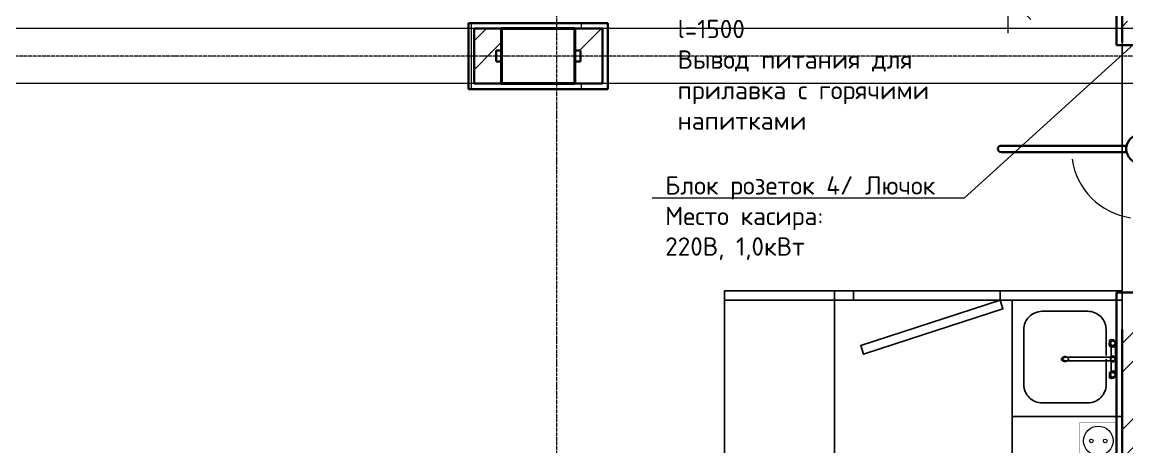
# Model space of a CAD drawing. Header units: millimetres. Extents: x -215207 to 92095, y -30385 to 123050.
# Drawn here: x -32807 to -26781, y 26877 to 29196 of the extents above; entities that cross this region are included whole.
import ezdxf
from ezdxf import colors
from ezdxf.entities.mleader import LeaderData, LeaderLine
from ezdxf.math import Vec2, Vec3

# ---------------------------------------------------------------- set-up
doc = ezdxf.new("R2010")
doc.units = ezdxf.units.MM
for name, pattern in [('ADSK_Линия сетки', [25, 20, -2.5, 0, -2.5]), ('ADSK_Сверху', [4.5, 3, -1.5]), ('ADSK_Штриховая_ш2 п1_5', [4.5, 3, -1.5])]:
    doc.linetypes.add(name, pattern=pattern)
for name, color, linetype, lineweight in [('0_ТХ Р-EL', 30, 'Continuous', 5), ('АР_тонкая_монтаж', 102, 'Continuous', 9), ('Двери', 7, 'Continuous', 9), ('Несущие колонны', 7, 'Continuous', 20), ('Оси', 7, 'Continuous', 9), ('Проем', 7, 'ADSK_Штриховая_ш2 п1_5', 9), ('Сверху', 7, 'ADSK_Сверху', 9), ('Стены разрез', 7, 'Continuous', 30), ('Стены штриховка', 7, 'Continuous', 9), ('ТХ Оборудование ПРОЧЕЕ', 7, 'Continuous', 20)]:
    doc.layers.add(name, color=color, linetype=linetype, lineweight=lineweight)
doc.layers.add('калитка в пищеблок_dwg', color=7, linetype='Continuous', lineweight=9, true_color=0x767676)
doc.layers.add('ТХ Подключения ЭОМ', color=7, linetype='Continuous', lineweight=18, true_color=0x003efa)
doc.layers.add('тх размеры розетки', color=7, linetype='Continuous', true_color=0xe91640)
doc.layers.add('ТХ_ПД_ВК (мойки_раковины_трапы_поддоны_пол.краны)', color=150, linetype='Continuous')
doc.styles.add('TX Text.Base', font='calibril.ttf', dxfattribs={"height": 250})
doc.styles.add('ГОСТ 2.304', font='CS_Gost2304.shx')
doc.dimstyles.new('СПДС', dxfattribs={"dimscale": 100, "dimtxt": 2.5, "dimasz": 2.5, "dimexe": 2, "dimexo": 0.625, "dimgap": 1, "dimtad": 1, "dimdec": 0, "dimtxsty": 'ГОСТ 2.304', "dimblk": 'OBLIQUE', "dimblk1": 'OBLIQUE', "dimblk2": 'OBLIQUE', "dimcen": 2.5, "dimdle": 2, "dimadec": 0, "dimazin": 2, "dimtfac": 0.75, "dimtdec": 4, "dimtmove": 1, "dimatfit": 3, "dimfxl": 0, "dimtolj": 1, "dimarcsym": 0})
pattern_1 = [(45, (-45356.5, 7949.98), (-235.7317, 235.7317), []), (45, (-45199.35, 7949.98), (-235.7317, 235.7317), [])]
pattern_2 = [(90, (-45356.5, 7950), (-600, 4e-14), [])]

# ---------------------------------------------------------------- blocks, each defined once
blk = doc.blocks.new('ванна 60х60')
at = {"layer": 'ТХ Оборудование ПРОЧЕЕ', "color": 0, "linetype": 'ByBlock', "lineweight": -2, "ltscale": 100}
for p, q in [((34.3, 390.2), (30.2, 385.2)), ((34.3, 390.2), (30.2, 385.2)), ((30.2, 385.2), (33.2, 376.2)), ((30.2, 385.2), (33.2, 376.2)), ((37.2, 365.2), (33.2, 376.2)), ((37.2, 365.2), (33.2, 376.2)), ((34.3, 390.2), (47.3, 401.1)), ((34.3, 390.2), (47.3, 401.1)), ((34.3, 390.2), (37.3, 388.2)), ((34.3, 390.2), (37.3, 388.2)), ((35.2, 379.2), (36.2, 386.2)), ((35.2, 379.2), (36.2, 386.2)), ((35.2, 379.2), (37.2, 378.2)), ((35.2, 379.2), (37.2, 378.2)), ((36.2, 386.2), (60.3, 402.1)), ((36.2, 386.2), (60.3, 402.1)), ((37.3, 388.2), (36.2, 386.2)), ((37.3, 388.2), (36.2, 386.2)), ((37.3, 387.2), (37.2, 375.2)), ((37.3, 387.2), (37.2, 375.2)), ((57.2, 364.1), (37.2, 378.2)), ((37.2, 378.2), (39.2, 367.2)), ((57.2, 364.1), (37.2, 378.2)), ((37.2, 378.2), (39.2, 367.2)), ((37.2, 375.2), (46.2, 365.2)), ((37.2, 375.2), (46.2, 365.2)), ((37.2, 365.2), (46.2, 361.2)), ((37.2, 365.2), (46.2, 361.2)), ((37.2, 365.2), (37.2, 227)), ((46.3, 397.2), (37.3, 387.2)), ((46.3, 397.2), (37.3, 387.2)), ((39.2, 367.2), (48.2, 362.1)), ((39.2, 367.2), (48.2, 362.1)), ((46.2, 365.2), (56.2, 365.1)), ((46.2, 365.2), (56.2, 365.1)), ((46.2, 361.2), (57.2, 362.1)), ((46.2, 361.2), (57.2, 362.1)), ((46.3, 397.2), (56.3, 397.1)), ((46.3, 397.2), (56.3, 397.1)), ((60.3, 402.1), (47.3, 401.1)), ((48.2, 362.1), (57.2, 364.1)), ((48.2, 362.1), (57.2, 364.1)), ((56.2, 365.1), (66.2, 375.1)), ((56.2, 365.1), (66.2, 375.1)), ((66.3, 387.1), (56.3, 397.1)), ((66.3, 387.1), (56.3, 397.1)), ((57.2, 364.1), (60.2, 361.1)), ((57.2, 364.1), (60.2, 361.1)), ((60.2, 361.1), (57.2, 362.1)), ((60.2, 361.1), (57.2, 362.1)), ((60.2, 361.1), (70.2, 369.1)), ((60.2, 361.1), (70.2, 369.1)), ((69.3, 399.1), (60.3, 402.1)), ((69.3, 399.1), (60.3, 402.1)), ((66.2, 375.1), (66.3, 387.1)), ((66.2, 375.1), (66.3, 387.1)), ((70.2, 369.1), (69.3, 399.1)), ((70.2, 369.1), (69.3, 399.1)), ((38, 301), (45, 308.1)), ((38, 301), (45, 308.1)), ((38, 299), (48, 306.1)), ((38, 299), (48, 306.1)), ((39, 302), (45.9, 311.1)), ((39, 302), (45.9, 311.1)), ((39, 290), (39, 302)), ((39, 290), (39, 302)), ((45, 308.1), (56, 308.1)), ((45, 308.1), (56, 308.1)), ((45.9, 311.1), (55.9, 311.1)), ((45.9, 311.1), (55.9, 311.1)), ((48, 306.1), (53.8, 306.1)), ((53.8, 306.1), (63, 299)), ((55.9, 311.1), (63, 302.1)), ((55.9, 311.1), (63, 302.1)), ((56, 308.1), (63, 301.1)), ((56, 308.1), (63, 301.1)), ((59.9, 361.2), (59.8, 306.1)), ((59.8, 306.1), (268.9, 306.1)), ((63, 302.1), (63, 290.1)), ((63, 302.1), (63, 290.1)), ((312.9, 306.1), (268.9, 306.1)), ((298.9, 305.1), (292.9, 298.1)), ((308.9, 309.1), (298.9, 305.1)), ((314.9, 309.1), (308.9, 309.1)), ((324.9, 299.1), (312.9, 306.1)), ((324.9, 305.1), (314.9, 309.1)), ((330.9, 298.1), (324.9, 305.1)), ((38, 291), (38, 301)), ((38, 291), (38, 301)), ((48, 286.1), (38, 293)), ((48, 286.1), (38, 293)), ((45, 284.1), (38, 291)), ((45, 284.1), (38, 291)), ((46, 281.1), (39, 290)), ((46, 281.1), (39, 290)), ((56, 284.1), (45, 284.1)), ((56, 284.1), (45, 284.1)), ((56, 281.1), (46, 281.1)), ((56, 281.1), (46, 281.1)), ((48, 286), (53.8, 286)), ((53.8, 286), (63, 293)), ((63, 291.1), (56, 284.1)), ((63, 291.1), (56, 284.1)), ((63, 290.1), (56, 281.1)), ((63, 290.1), (56, 281.1)), ((59.8, 231), (59.8, 286.1)), ((268.9, 286.1), (59.9, 286.1)), ((268.9, 286.1), (312.9, 286.1)), ((292.9, 298.1), (292.9, 294.1)), ((292.9, 294.1), (298.9, 287.1)), ((298.9, 287.1), (308.9, 283.1)), ((308.9, 283.1), (314.9, 283.1)), ((312.9, 286.1), (324.9, 293.1)), ((314.9, 283.1), (324.9, 287.1)), ((324.9, 293.1), (324.9, 299.1)), ((324.9, 287.1), (330.9, 294.1)), ((330.9, 294.1), (330.9, 298.1)), ((30.2, 207), (33.2, 216)), ((30.2, 207), (33.2, 216)), ((34.2, 202), (30.2, 207)), ((34.2, 202), (30.2, 207)), ((37.2, 227), (33.2, 216)), ((37.2, 227), (33.2, 216)), ((34.2, 202), (37.2, 204)), ((34.2, 202), (37.2, 204)), ((34.2, 202), (47.3, 191.1)), ((34.2, 202), (47.3, 191.1)), ((35.2, 213), (37.2, 214)), ((35.2, 213), (37.2, 214)), ((35.2, 213), (36.2, 206)), ((35.2, 213), (36.2, 206)), ((36.2, 206), (60.3, 190.1)), ((37.2, 204), (36.2, 206)), ((36.2, 206), (60.3, 190.1)), ((37.2, 204), (36.2, 206)), ((37.2, 227), (46.2, 231.1)), ((37.2, 227), (46.2, 231.1)), ((57.2, 228.1), (37.2, 214)), ((57.2, 228.1), (37.2, 214)), ((37.2, 217), (46.2, 227.1)), ((37.2, 217), (46.2, 227.1)), ((37.2, 214), (39.2, 225)), ((37.2, 214), (39.2, 225)), ((37.2, 205), (37.2, 217)), ((37.2, 205), (37.2, 217)), ((46.2, 195.1), (37.2, 205)), ((46.2, 195.1), (37.2, 205)), ((39.2, 225), (48.2, 230.1)), ((39.2, 225), (48.2, 230.1)), ((46.2, 231.1), (57.2, 230.1)), ((46.2, 231.1), (57.2, 230.1)), ((46.2, 227.1), (56.2, 227.1)), ((46.2, 227.1), (56.2, 227.1)), ((46.2, 195.1), (56.2, 195.1)), ((46.2, 195.1), (56.2, 195.1)), ((60.3, 190.1), (47.3, 191.1)), ((48.2, 230.1), (57.2, 228.1)), ((48.2, 230.1), (57.2, 228.1)), ((56.2, 227.1), (66.2, 217.1)), ((56.2, 227.1), (66.2, 217.1)), ((66.2, 205.1), (56.2, 195.1)), ((66.2, 205.1), (56.2, 195.1)), ((60.2, 231.1), (57.2, 230.1)), ((57.2, 228.1), (60.2, 231.1)), ((60.2, 231.1), (57.2, 230.1)), ((57.2, 228.1), (60.2, 231.1)), ((60.2, 231.1), (70.2, 223.1)), ((60.2, 231.1), (70.2, 223.1)), ((69.2, 193.1), (60.3, 190.1)), ((69.2, 193.1), (60.3, 190.1)), ((66.2, 217.1), (66.2, 205.1)), ((66.2, 217.1), (66.2, 205.1)), ((70.2, 223.1), (69.2, 193.1)), ((70.2, 223.1), (69.2, 193.1))]:
    blk.add_line(p, q, dxfattribs=at)
blk.add_lwpolyline([(0, -17.5), (0.1, 617.5), (600.1, 617.4), (600, -17.6), (0, -17.5)], dxfattribs=at)
blk.add_lwpolyline([(87.8, 295.6), (87.8, 156.4, 0.414214), (187.7, 56.4), (436.6, 56.3, 0.414214), (536.6, 156.3), (536.6, 456.6, 0.414214), (436.7, 556.6), (187.8, 556.6, 0.414214), (87.8, 456.6), (87.8, 315.6)], format="xyb", dxfattribs=at)
for centre in [(50.7, 382.1), (50.7, 382.1), (50.7, 210.1), (50.7, 210.1)]:
    blk.add_circle(centre, 13, dxfattribs=at)
blk = doc.blocks.new('ADSK_КолоннаЖБ_Прямоугольная1 - 300x400-3991041-План 1 этажа смеж')
at = {"layer": 'Несущие колонны', "lineweight": 40}
for p, q in [((-200, 150), (200, 150)), ((-200, -150), (-200, 150)), ((200, 150), (200, -150)), ((200, -150), (-200, -150))]:
    blk.add_line(p, q, dxfattribs=at)
blk = doc.blocks.new('ADSK_Дверь_Проем - ADSK_Дверь_Проем-6542751-План 1 этажа смеж')
at = {"layer": 'Проем'}
for p, q in [((-675, 60), (675, 60)), ((-675, -60), (675, -60))]:
    blk.add_line(p, q, dxfattribs=at)
blk = doc.blocks.new('калитка в пищеблок_dwg-6564962-План 1 этажа смеж')
at = {"lineweight": 30, "flags": 128}
blk.add_lwpolyline([(3270.9, 2540.3), (3305.9, 2540.3), (3305.9, 1980.3), (3270.9, 1980.3)], close=True, dxfattribs=at)
for points in [[(2525.9, 1852.8), (3208.4, 1852.8), (3208.4, 1887.8), (2525.9, 1887.8)], [(4050.9, 1852.8), (3368.4, 1852.8), (3368.4, 1887.8), (4050.9, 1887.8)], [(3305.9, 1107.8), (3305.9, 1790.3), (3270.9, 1790.3), (3270.9, 1107.8)]]:
    blk.add_lwpolyline(points, dxfattribs=at)
at = {"lineweight": 30}
for centre, radius in [((3288.4, 2565.3), 25), ((3288.4, 1870.3), 80)]:
    blk.add_circle(centre, radius, dxfattribs=at)
for centre, start, end in [((2525.9, 1870.3), 90, 270), ((4050.9, 1870.3), 270, 90), ((3288.4, 1107.8), 180, 0)]:
    blk.add_arc(centre, 17.5, start, end, dxfattribs=at)
at = {"lineweight": 9}
for start, end in [(188.56113, 261.43887), (278.56113, 351.43887)]:
    blk.add_arc((3288.4, 1870.3), 380, start, end, dxfattribs=at)
blk = doc.blocks.new('StR220V')
at = {"layer": '0_ТХ Р-EL', "color": 0, "lineweight": -2, "const_width": 2}
blk.add_lwpolyline([(0, -200), (200, -200), (200, 0), (0, 0)], close=True, dxfattribs=at)
at = {"layer": '0_ТХ Р-EL', "color": 0, "lineweight": -2}
for centre, radius in [((100, -100), 80.5), ((62, -100), 10), ((138, -100), 10)]:
    blk.add_circle(centre, radius, dxfattribs=at)
blk = doc.blocks.new('_Dot')
at = {"color": 0, "linetype": 'ByBlock', "lineweight": -2}
blk.add_line((-0.5, 0), (-1, 0), dxfattribs=at)
at = {"color": 0, "linetype": 'ByBlock', "const_width": 0.5}
blk.add_lwpolyline([(-0.25, 0, 1), (0.25, 0, 1)], format="xyb", close=True, dxfattribs=at)
blk = doc.blocks.new('_Oblique')
at = {"color": 0, "linetype": 'ByBlock', "lineweight": -2}
blk.add_line((-0.5, -0.5), (0.5, 0.5), dxfattribs=at)
blk = doc.blocks.new('*D577')
at = {"layer": 'Defpoints', "color": 0, "ltscale": 100, "transparency": 16777216}
for p in [(-26665, 29850.3), (-27431, 29335.2), (-26757.3, 29335.2)]:
    blk.add_point(p, dxfattribs=at)
at = {"layer": 'тх размеры розетки', "color": 0, "lineweight": 9, "ltscale": 100, "transparency": 16777216}
for p, q in [((-27911.2, 29736.8), (-27911.2, 30378.4)), ((-27431, 30050.3), (-27431, 29135.2)), ((-26727.5, 29850.3), (-27631, 29850.3)), ((-27431, 29592.8), (-27911.2, 29736.8)), ((-26819.8, 29335.2), (-27631, 29335.2))]:
    blk.add_line(p, q, dxfattribs=at)
at = {"layer": 'тх размеры розетки', "color": 0, "lineweight": 9, "ltscale": 100, "transparency": 16777216, "xscale": 250, "yscale": 250, "zscale": 250}
for p, rotation in [((-27431, 29850.3), 90), ((-27431, 29335.2), 270)]:
    blk.add_blockref('_Oblique', p, dxfattribs=dict(at, rotation=rotation))
at = {"layer": 'тх размеры розетки', "color": 0, "ltscale": 100, "transparency": 16777216, "insert": (-28141.4, 30057.6), "char_height": 250, "attachment_point": 5, "rotation": 90, "style": 'ГОСТ 2.304', "bg_fill": 3, "box_fill_scale": 1.1, "bg_fill_color": 256, "bg_fill_true_color": 13158600, "bg_fill_transparency": 0}
blk.add_mtext('\\A1;515', dxfattribs=at)

msp = doc.modelspace()

# ---------------------------------------------------------------- hatches: boundary and pattern name
at = {"layer": 'Стены разрез', "lineweight": 9}
h = msp.add_hatch(dxfattribs=at)
h.set_pattern_fill('FP_32', color=256, style=0, pattern_type=2)
h.set_pattern_definition(pattern_2)
h.paths.add_polyline_path([(-30372.5, 28830.2), (-30342.5, 28830.2), (-30342.5, 29190.2), (-30372.5, 29190.2)])
h = msp.add_hatch(dxfattribs=at)
h.set_pattern_fill('FP_32', color=256, style=0, pattern_type=2)
h.set_pattern_definition(pattern_2)
h.paths.add_polyline_path([(-30342.5, 29160.2), (-29642.5, 29160.2), (-29642.5, 29190.2), (-30342.5, 29190.2)])
h = msp.add_hatch(dxfattribs=at)
h.set_pattern_fill('FP_1', color=256, style=0, pattern_type=2)
h.set_pattern_definition(pattern_1)
h.paths.add_polyline_path([(-26027.5, 29085.2), (-26027.5, 29205.2), (-26707.5, 29205.2), (-26707.5, 29200.2), (-26807.5, 29200.2), (-26807.5, 29085.2), (-26687.5, 29085.2)])
h = msp.add_hatch(dxfattribs=at)
h.set_pattern_fill('FP_1', color=256, style=0, pattern_type=2)
h.set_pattern_definition(pattern_1)
h.paths.add_polyline_path([(-30192.5, 29040.2), (-30192.5, 29160.2), (-30342.5, 29160.2), (-30342.5, 29040.2), (-30222.5, 29040.2)])
h = msp.add_hatch(dxfattribs=at)
h.set_pattern_fill('FP_1', color=256, style=0, pattern_type=2)
h.set_pattern_definition(pattern_1)
h.paths.add_polyline_path([(-29762.5, 29040.2), (-29642.5, 29040.2), (-29642.5, 29160.2), (-29792.5, 29160.2), (-29792.5, 29040.2), (-29776.1, 29040.2)])
h = msp.add_hatch(dxfattribs=at)
h.set_pattern_fill('FP_1', color=256, style=0, pattern_type=2)
h.set_pattern_definition(pattern_1)
h.paths.add_polyline_path([(-26807.5, 27520.2), (-26687.5, 27520.2), (-26687.5, 27720.2), (-26807.5, 27720.2)])
h.paths.add_polyline_path([(-26687.5, 29070.2), (-26687.5, 29085.2), (-26807.5, 29085.2), (-26807.5, 29070.2)])
h = msp.add_hatch(dxfattribs=at)
h.set_pattern_fill('FP_1', color=256, style=0, pattern_type=2)
h.set_pattern_definition(pattern_1)
h.paths.add_polyline_path([(-30222.5, 28860.2), (-30222.5, 29040.2), (-30342.5, 29040.2), (-30342.5, 28860.2)])
h = msp.add_hatch(dxfattribs=at)
h.set_pattern_fill('FP_32', color=256, style=0, pattern_type=2)
h.set_pattern_definition(pattern_2)
h.paths.add_polyline_path([(-30342.5, 28830.2), (-29642.5, 28830.2), (-29642.5, 28860.2), (-30342.5, 28860.2)])
h = msp.add_hatch(dxfattribs=at)
h.set_pattern_fill('FP_1', color=256, style=0, pattern_type=2)
h.set_pattern_definition(pattern_1)
h.paths.add_polyline_path([(-26687.5, 23310.2), (-26687.5, 23510.2), (-26807.5, 23510.2), (-26807.5, 23310.2)])
h.paths.add_polyline_path([(-26757.5, 24630.2), (-26687.5, 24630.2), (-26687.5, 27520.2), (-26807.5, 27520.2), (-26807.5, 24630.2)])

# ---------------------------------------------------------------- linework, layer by layer
for points in [[(-28975.6, 25410.2), (-28975.6, 27728.5), (-26807.5, 27728.5), (-26807.5, 27678.5), (-27407.5, 27678.5), (-27407.5, 25410.2), (-28975.6, 25410.2), (-28375.6, 25410.2), (-28375.6, 27728.5), (-28375.6, 27678.5), (-28975.6, 27678.5), (-26807.5, 27678.5)], [(-27472.9, 27728.5), (-27472.9, 27678.5), (-28172.9, 27678.5), (-28272.9, 27678.5), (-28272.9, 27728.5), (-27472.9, 27728.5)], [(-27472.9, 27678.5), (-27457.4, 27631), (-28122.8, 27413.7), (-28217.9, 27382.6), (-28233.4, 27430.1), (-27472.9, 27678.5)]]:
    msp.add_lwpolyline(points)
at = {"layer": 'АР_тонкая_монтаж', "linetype": 'Continuous', "ltscale": 100}
msp.add_arc((-26805.5, 27873.2), 370, 269.69567, 270, dxfattribs=at)
at = {"layer": 'Несущие колонны', "lineweight": 40}
for p, q in [((-29792.5, 29160.2), (-30192.5, 29160.2)), ((-30192.5, 29160.2), (-30192.5, 28860.2)), ((-29792.5, 28860.2), (-29792.5, 29160.2)), ((-30192.5, 28860.2), (-29792.5, 28860.2))]:
    msp.add_line(p, q, dxfattribs=at)
at = {"layer": 'Оси', "linetype": 'ADSK_Линия сетки'}
for p, q in [((-29892.5, 41539.2), (-29892.5, 17351.6)), ((-13527.5, 29010.2), (-44588.9, 29010.2))]:
    msp.add_line(p, q, dxfattribs=at)
at = {"layer": 'Сверху'}
for p, q in [((-20987.5, 29160.2), (-41452.5, 29160.2)), ((-26807.5, 27720.2), (-26807.5, 29070.2)), ((-20987.5, 28860.2), (-41452.5, 28860.2))]:
    msp.add_line(p, q, dxfattribs=at)
at = {"layer": 'Стены разрез', "linetype": 'ADSK_Сверху'}
msp.add_line((-26807.5, 34710.2), (-26807.5, 29085.2), dxfattribs=at)
at = {"layer": 'Стены разрез'}
for p, q in [((-26837.5, 29235.2), (-26837.5, 29070.2)), ((-29612.5, 29190.2), (-30372.5, 29190.2)), ((-30372.5, 29190.2), (-30372.5, 28830.2)), ((-29612.5, 28830.2), (-29612.5, 29190.2)), ((-26807.5, 29085.2), (-26807.5, 29200.2)), ((-29792.5, 29160.2), (-30342.5, 29160.2)), ((-30342.5, 29160.2), (-30342.5, 28860.2)), ((-30192.5, 29040.2), (-30192.5, 29160.2)), ((-29642.5, 29160.2), (-29792.5, 29160.2)), ((-29792.5, 29160.2), (-29792.5, 29040.2)), ((-29642.5, 28860.2), (-29642.5, 29160.2)), ((-26837.5, 29070.2), (-26027.5, 29070.2)), ((-30222.5, 29040.2), (-30192.5, 29040.2)), ((-30222.5, 28980.2), (-30222.5, 29040.2)), ((-29792.5, 29040.2), (-29762.5, 29040.2)), ((-29762.5, 29040.2), (-29762.5, 28980.2)), ((-30192.5, 28980.2), (-30222.5, 28980.2)), ((-30192.5, 28860.2), (-30192.5, 28980.2)), ((-29762.5, 28980.2), (-29792.5, 28980.2)), ((-29792.5, 28980.2), (-29792.5, 28860.2)), ((-30372.5, 28830.2), (-29612.5, 28830.2)), ((-30342.5, 28860.2), (-29792.5, 28860.2)), ((-29792.5, 28860.2), (-29642.5, 28860.2)), ((-26672.5, 27720.2), (-26837.5, 27720.2)), ((-26837.5, 27720.2), (-26837.5, 25410.2)), ((-26807.5, 27520.2), (-26807.5, 25380.2))]:
    msp.add_line(p, q, dxfattribs=at)
at = {"layer": 'Стены штриховка'}
for p, q in [((-26807.5, 29085.2), (-26807.5, 29070.2)), ((-26807.5, 27720.2), (-26807.5, 27520.2))]:
    msp.add_line(p, q, dxfattribs=at)

# ---------------------------------------------------------------- block references
at = {"layer": 'Двери', "rotation": 269.9999999999999}
msp.add_blockref('ADSK_Дверь_Проем - ADSK_Дверь_Проем-6542751-План 1 этажа смеж', (-26747.5, 28395.2), dxfattribs=at)
at = {"layer": 'калитка в пищеблок_dwg', "color": 7, "lineweight": 30}
msp.add_blockref('калитка в пищеблок_dwg-6564962-План 1 этажа смеж', (-29993.4, 26633.5), dxfattribs=at)
at = {"layer": 'Несущие колонны', "lineweight": 40}
msp.add_blockref('ADSK_КолоннаЖБ_Прямоугольная1 - 300x400-3991041-План 1 этажа смеж', (-29992.5, 29010.2), dxfattribs=at)
at = {"layer": 'ТХ Подключения ЭОМ', "color": 150, "lineweight": 5}
msp.add_blockref('StR220V', (-27037.5, 27010.2), dxfattribs=at)
at = {"layer": 'ТХ_ПД_ВК (мойки_раковины_трапы_поддоны_пол.краны)', "ltscale": 150, "xscale": -1, "rotation": 0.03974216026781718}
msp.add_blockref('ванна 60х60', (-26806.9, 27061), dxfattribs=at)

# ---------------------------------------------------------------- leaders
at = {"layer": 'ТХ Подключения ЭОМ'}
ml = msp.add_multileader_mtext('Standard', dxfattribs=at)
ml.set_content('\\A1;{\\fISOCPEUR|b0|i0|c204|p34;П24, 220В/1Ф, \\P\\fISOCPEUR|b0|i0|c0|p34;l=1\\fISOCPEUR|b0|i0|c204|p34;5\\fISOCPEUR|b0|i0|c0|p34;00\\fISOCPEUR|b0|i0|c204|p34;\\P\\pxql;Вывод питания для прилавка с горячими напитками}', color=256, style='TX Text.Base')
ml.set_leader_properties(lineweight=9)
ml.set_arrow_properties(name='DOT')
ml.build(insert=Vec2(0, 0))
ml.multileader.update_dxf_attribs({"text_left_attachment_type": 6, "text_right_attachment_type": 6, "dogleg_length": 227.4, "arrow_head_size": 50})
ctx = ml.context
ctx.base_point, ctx.char_height, ctx.arrow_head_size, ctx.landing_gap_size, ctx.plane_origin = Vec3(-29372.2, 29254.9), 100, 50, 140, Vec3(-2340.2, 29773.2)
ctx.left_attachment, ctx.right_attachment = 6, 6
notes = []
notes.append((ctx, [(1, (1, 1, 0), (-27554.8, 29254.9), (-1, 0), 227.4, [(1, [(-26673, 29874.4)], 0, [])])]))
ctx.mtext.insert, ctx.mtext.width, ctx.mtext.flow_direction = Vec3(-29232.2, 29374.9), 1422.198, 5
ml = msp.add_multileader_mtext('Standard', dxfattribs=at)
ml.set_content('\\A1;{\\fISOCPEUR|b0|i0|c204|p34;Блок розеток 4/ Лючок\\P\\pxql;Место касира:\\P220В, 1,0кВт}', color=256, style='TX Text.Base')
ml.set_leader_properties(lineweight=9)
ml.set_arrow_properties(name='DOT')
ml.build(insert=Vec2(0, 0))
ml.multileader.update_dxf_attribs({"text_left_attachment_type": 6, "text_right_attachment_type": 6, "dogleg_length": 50, "arrow_head_size": 50})
ctx = ml.context
ctx.base_point, ctx.char_height, ctx.arrow_head_size, ctx.landing_gap_size, ctx.plane_origin = Vec3(-29439.9, 28234.4), 100, 50, 140, Vec3(-3919.6, 25417.3)
ctx.left_attachment, ctx.right_attachment = 6, 6
notes.append((ctx, [(1, (1, 1, 0), (-27668.3, 28234.4), (-1, 0), 11.6, [(1, [(-26569.3, 29235.2)], 0, [])])]))
ctx.mtext.insert, ctx.mtext.width, ctx.mtext.flow_direction = Vec3(-29299.9, 28354.4), 1979.733, 5
for ctx, leaders in notes:
    for number, flags, end, landing, length, lines in leaders:
        leader = LeaderData()
        leader.index, (leader.has_last_leader_line, leader.has_dogleg_vector, leader.attachment_direction) = number, flags
        leader.last_leader_point, leader.dogleg_vector, leader.dogleg_length = Vec3(end), Vec3(landing), length
        for number, points, colour, breaks in lines:
            line = LeaderLine()
            line.index, line.vertices, line.color, line.breaks = number, Vec3.list(points), colors.encode_raw_color(colour), breaks
            leader.lines.append(line)
        ctx.leaders.append(leader)

# ---------------------------------------------------------------- next in the draw order: dimensions: what is measured, and where the dimension line sits
at = {"layer": 'тх размеры розетки', "ltscale": 100}
dim = msp.add_linear_dim(base=(-27431, 29335.2), p1=(-26665, 29850.3), p2=(-26757.3, 29335.2), angle=90, dimstyle='СПДС', override={"dimtfill": 1, "dimlwd": 9, "dimlwe": 9}, dxfattribs=at)
dim.commit()
dim.dimension.update_dxf_attribs({"geometry": '*D577', "text_midpoint": (-28141.4, 29836.8)})

doc.saveas('drawing.dxf')
